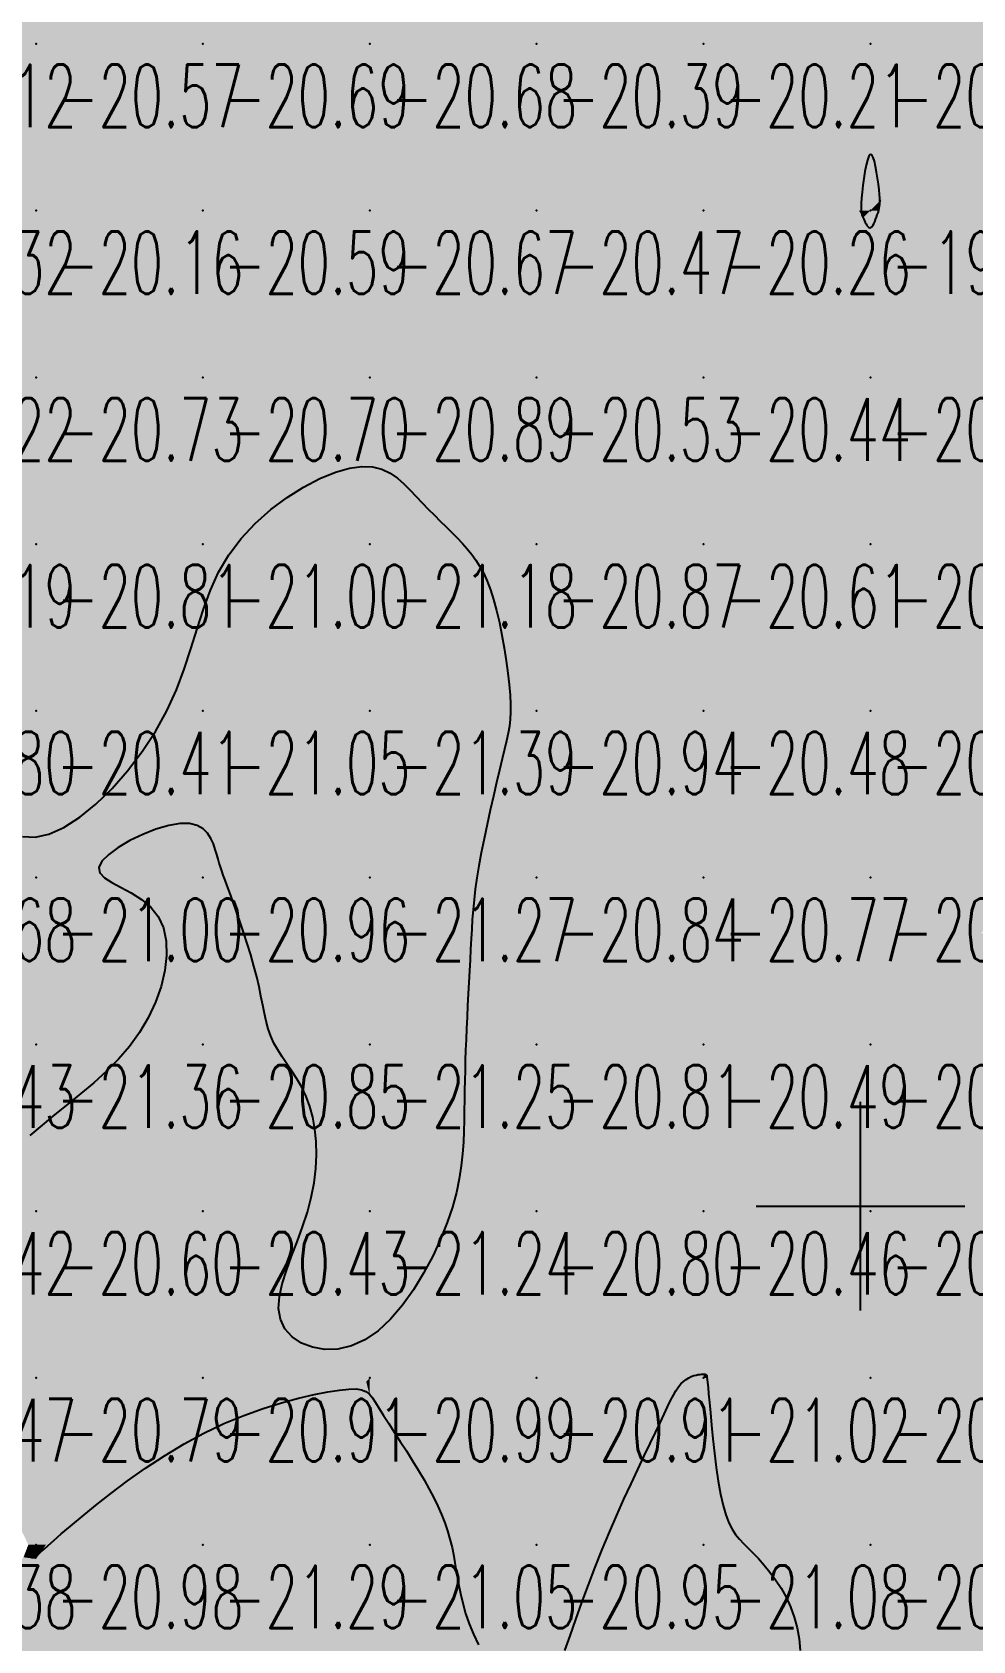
# Model space of a CAD drawing. Header units: millimetres. Extents: x 88261 to 90953, y 390274 to 392322.
# Drawn here: x 89200 to 89256.4, y 390971.5 to 391067.9 of the extents above; entities that cross this region are included whole.
import ezdxf
from ezdxf.enums import TextEntityAlignment as Align

# ---------------------------------------------------------------- set-up
doc = ezdxf.new("R2010")
doc.units = ezdxf.units.MM
doc.header["$LTSCALE"] = 25
for name, color, linetype in [('Carroyage(1)_Croix', 7, 'Continuous'), ('CN_03_00', 7, 'Continuous'), ('CN_04_00', 242, 'Continuous'), ('COTEAlt', 7, 'Continuous'), ('TN_COLORIAGE', 7, 'Continuous')]:
    doc.layers.add(name, color=color, linetype=linetype)
doc.styles.add('Simplex 1.0', font='Simplex.shx', dxfattribs={"width": 0.99, "height": 2.5})
doc.styles.get("Standard").update_dxf_attribs({"font": 'times.ttf'})

# ---------------------------------------------------------------- blocks, each defined once
blk = doc.blocks.new('COTE')
at = {"color": 0}
blk.add_point((0, 0), dxfattribs=at)
at = {"layer": 'COTEAlt'}
blk.add_attdef('ALT', text='', height=3.75, dxfattribs=at).set_placement((1.25, -1.25), align=Align.TOP_LEFT)

msp = doc.modelspace()

# ---------------------------------------------------------------- linework, layer by layer
at = {"layer": 'Carroyage(1)_Croix'}
for p, q in [((89249.65, 390991.29), (89249.65, 391003.79)), ((89243.4, 390997.54), (89255.9, 390997.54))]:
    msp.add_line(p, q, dxfattribs=at)
at = {"layer": 'CN_03_00', "elevation": -21, "flags": 128}
for points in [[(89199.431, 391019.701), (89200.19, 391019.669), (89201.022, 391019.845), (89201.923, 391020.248), (89202.871, 391020.86), (89203.84, 391021.651), (89204.804, 391022.591), (89205.737, 391023.651), (89206.614, 391024.8), (89207.409, 391026.01), (89208.097, 391027.25), (89208.661, 391028.495), (89209.126, 391029.734), (89209.528, 391030.958), (89209.9, 391032.161), (89210.278, 391033.334), (89210.696, 391034.469), (89211.19, 391035.56), (89211.794, 391036.599), (89212.532, 391037.577), (89213.382, 391038.483), (89214.312, 391039.307), (89215.291, 391040.038), (89216.284, 391040.663), (89217.262, 391041.173), (89218.19, 391041.555), (89219.037, 391041.799), (89219.779, 391041.898), (89220.421, 391041.867), (89220.98, 391041.727), (89221.469, 391041.498), (89221.904, 391041.199), (89222.299, 391040.85), (89222.669, 391040.473), (89223.03, 391040.086), (89223.392, 391039.706), (89223.756, 391039.337), (89224.118, 391038.976), (89224.476, 391038.624), (89224.826, 391038.28), (89225.165, 391037.941), (89225.491, 391037.609), (89225.799, 391037.281), (89226.089, 391036.956), (89226.36, 391036.624), (89226.614, 391036.275), (89226.851, 391035.899), (89227.074, 391035.486), (89227.284, 391035.025), (89227.482, 391034.506), (89227.669, 391033.919), (89227.847, 391033.258), (89228.013, 391032.539), (89228.165, 391031.784), (89228.302, 391031.013), (89228.422, 391030.247), (89228.522, 391029.507), (89228.6, 391028.814), (89228.654, 391028.19), (89228.682, 391027.647), (89228.685, 391027.169), (89228.663, 391026.734), (89228.616, 391026.317), (89228.545, 391025.894), (89228.45, 391025.443), (89228.332, 391024.94), (89228.191, 391024.361), (89228.029, 391023.69), (89227.85, 391022.94), (89227.661, 391022.132), (89227.469, 391021.286), (89227.279, 391020.425), (89227.098, 391019.567), (89226.932, 391018.735), (89226.787, 391017.948), (89226.669, 391017.223), (89226.574, 391016.551), (89226.499, 391015.92), (89226.44, 391015.319), (89226.393, 391014.734), (89226.356, 391014.153), (89226.322, 391013.564), (89226.29, 391012.954), (89226.256, 391012.313), (89226.22, 391011.647), (89226.184, 391010.962), (89226.147, 391010.266), (89226.111, 391009.568), (89226.076, 391008.873), (89226.045, 391008.191), (89226.017, 391007.528), (89225.993, 391006.889), (89225.973, 391006.272), (89225.957, 391005.67), (89225.942, 391005.077), (89225.93, 391004.487), (89225.919, 391003.895), (89225.908, 391003.294), (89225.898, 391002.678), (89225.884, 391002.042), (89225.86, 391001.38), (89225.813, 391000.686), (89225.734, 390999.956), (89225.613, 390999.183), (89225.438, 390998.362), (89225.199, 390997.489), (89224.886, 390996.557), (89224.492, 390995.567), (89224.019, 390994.545), (89223.476, 390993.523), (89222.87, 390992.532), (89222.209, 390991.605), (89221.498, 390990.773), (89220.746, 390990.069), (89219.959, 390989.524), (89219.148, 390989.162), (89218.336, 390988.976), (89217.549, 390988.953), (89216.812, 390989.077), (89216.152, 390989.334), (89215.595, 390989.71), (89215.166, 390990.19), (89214.892, 390990.76), (89214.788, 390991.405), (89214.834, 390992.116), (89214.998, 390992.881), (89215.25, 390993.691), (89215.559, 390994.537), (89215.892, 390995.407), (89216.221, 390996.292), (89216.512, 390997.181), (89216.742, 390998.065), (89216.907, 390998.937), (89217.009, 390999.79), (89217.05, 391000.617), (89217.034, 391001.41), (89216.961, 391002.165), (89216.835, 391002.872), (89216.657, 391003.526), (89216.433, 391004.122), (89216.171, 391004.667), (89215.885, 391005.168), (89215.586, 391005.635), (89215.285, 391006.075), (89214.996, 391006.498), (89214.73, 391006.911), (89214.499, 391007.324), (89214.312, 391007.744), (89214.161, 391008.177), (89214.038, 391008.627), (89213.931, 391009.099), (89213.832, 391009.596), (89213.729, 391010.125), (89213.613, 391010.688), (89213.475, 391011.292), (89213.306, 391011.936), (89213.112, 391012.609), (89212.9, 391013.293), (89212.679, 391013.973), (89212.457, 391014.633), (89212.241, 391015.255), (89212.039, 391015.823), (89211.859, 391016.322), (89211.707, 391016.741), (89211.58, 391017.09), (89211.473, 391017.385), (89211.382, 391017.643), (89211.302, 391017.88), (89211.227, 391018.112), (89211.154, 391018.355), (89211.077, 391018.626), (89210.989, 391018.934), (89210.878, 391019.265), (89210.729, 391019.595), (89210.526, 391019.904), (89210.255, 391020.17), (89209.901, 391020.37), (89209.448, 391020.483), (89208.883, 391020.488), (89208.2, 391020.369), (89207.438, 391020.143), (89206.648, 391019.833), (89205.879, 391019.462), (89205.181, 391019.055), (89204.603, 391018.635), (89204.194, 391018.224), (89204.006, 391017.847), (89204.069, 391017.519), (89204.348, 391017.226), (89204.791, 391016.943), (89205.342, 391016.65), (89205.949, 391016.323), (89206.56, 391015.938), (89207.119, 391015.474), (89207.575, 391014.908), (89207.884, 391014.225), (89208.045, 391013.44), (89208.068, 391012.578), (89207.964, 391011.663), (89207.74, 391010.718), (89207.408, 391009.768), (89206.976, 391008.837), (89206.455, 391007.948), (89205.855, 391007.12), (89205.189, 391006.349), (89204.472, 391005.626), (89203.717, 391004.942), (89202.94, 391004.287), (89202.154, 391003.652), (89201.373, 391003.028), (89200.613, 391002.405), (89199.883, 391001.776)], [(89231.937, 390970.89), (89232.25, 390971.785), (89232.592, 390972.753), (89232.959, 390973.775), (89233.348, 390974.83), (89233.756, 390975.899), (89234.178, 390976.962), (89234.611, 390978.001), (89235.048, 390979.008), (89235.482, 390979.974), (89235.907, 390980.894), (89236.316, 390981.76), (89236.701, 390982.566), (89237.056, 390983.305), (89237.374, 390983.969), (89237.65, 390984.554), (89237.888, 390985.065), (89238.096, 390985.506), (89238.278, 390985.884), (89238.443, 390986.205), (89238.595, 390986.475), (89238.742, 390986.699), (89238.89, 390986.884), (89239.043, 390987.036), (89239.2, 390987.157), (89239.359, 390987.253), (89239.514, 390987.325), (89239.664, 390987.378), (89239.804, 390987.415), (89239.931, 390987.44), (89240.043, 390987.456), (89240.136, 390987.466), (89240.212, 390987.471), (89240.273, 390987.472), (89240.321, 390987.468), (89240.357, 390987.461), (89240.385, 390987.45), (89240.405, 390987.437), (89240.421, 390987.421), (89240.433, 390987.4), (89240.445, 390987.36), (89240.457, 390987.284), (89240.472, 390987.156), (89240.492, 390986.958), (89240.518, 390986.673), (89240.553, 390986.285), (89240.599, 390985.778), (89240.657, 390985.141), (89240.727, 390984.4), (89240.81, 390983.587), (89240.905, 390982.735), (89241.014, 390981.877), (89241.136, 390981.045), (89241.272, 390980.272), (89241.421, 390979.59), (89241.583, 390979.023), (89241.761, 390978.56), (89241.956, 390978.178), (89242.168, 390977.856), (89242.4, 390977.573), (89242.653, 390977.307), (89242.928, 390977.038), (89243.226, 390976.743), (89243.548, 390976.406), (89243.885, 390976.024), (89244.228, 390975.6), (89244.567, 390975.135), (89244.892, 390974.631), (89245.194, 390974.09), (89245.464, 390973.514), (89245.69, 390972.905), (89245.866, 390972.264), (89245.984, 390971.593), (89246.04, 390970.891)], [(89199.97, 390976.471), (89200.053, 390976.482), (89200.138, 390976.508), (89200.223, 390976.547), (89200.309, 390976.603), (89200.41, 390976.686), (89200.544, 390976.806), (89200.728, 390976.974), (89200.979, 390977.203), (89201.316, 390977.503), (89201.755, 390977.886), (89202.314, 390978.362), (89203.005, 390978.939), (89203.817, 390979.596), (89204.734, 390980.312), (89205.739, 390981.062), (89206.816, 390981.822), (89207.948, 390982.57), (89209.12, 390983.28), (89210.313, 390983.93), (89211.513, 390984.501), (89212.698, 390984.992), (89213.851, 390985.407), (89214.952, 390985.752), (89215.981, 390986.031), (89216.918, 390986.248), (89217.745, 390986.408), (89218.442, 390986.515), (89218.996, 390986.574), (89219.426, 390986.581), (89219.757, 390986.535), (89220.014, 390986.433), (89220.223, 390986.272), (89220.409, 390986.05), (89220.597, 390985.764), (89220.813, 390985.411), (89221.076, 390984.991), (89221.381, 390984.514), (89221.717, 390983.992), (89222.075, 390983.436), (89222.443, 390982.86), (89222.811, 390982.274), (89223.168, 390981.69), (89223.504, 390981.122), (89223.81, 390980.578), (89224.085, 390980.055), (89224.331, 390979.548), (89224.55, 390979.052), (89224.742, 390978.562), (89224.91, 390978.072), (89225.055, 390977.577), (89225.178, 390977.072), (89225.282, 390976.552), (89225.375, 390976.016), (89225.466, 390975.466), (89225.563, 390974.901), (89225.677, 390974.322), (89225.816, 390973.73), (89225.989, 390973.124), (89226.206, 390972.505), (89226.47, 390971.875), (89226.768, 390971.238)]]:
    msp.add_lwpolyline(points, dxfattribs=at)
at = {"layer": 'CN_04_00', "elevation": -20, "flags": 128}
msp.add_lwpolyline([(89250.326, 391056.263), (89250.386, 391056.339), (89250.446, 391056.441), (89250.505, 391056.561), (89250.562, 391056.695), (89250.615, 391056.835), (89250.664, 391056.976), (89250.708, 391057.11), (89250.745, 391057.236), (89250.776, 391057.357), (89250.798, 391057.484), (89250.813, 391057.623), (89250.818, 391057.785), (89250.813, 391057.977), (89250.797, 391058.208), (89250.771, 391058.487), (89250.732, 391058.816), (89250.682, 391059.176), (89250.624, 391059.542), (89250.557, 391059.89), (89250.485, 391060.195), (89250.407, 391060.431), (89250.326, 391060.575), (89250.242, 391060.602), (89250.158, 391060.494), (89250.076, 391060.271), (89249.997, 391059.958), (89249.923, 391059.583), (89249.856, 391059.171), (89249.798, 391058.749), (89249.751, 391058.344), (89249.717, 391057.982), (89249.698, 391057.683), (89249.692, 391057.445), (89249.698, 391057.256), (89249.714, 391057.107), (89249.738, 391056.989), (89249.77, 391056.891), (89249.808, 391056.804), (89249.85, 391056.718), (89249.894, 391056.625), (89249.941, 391056.53), (89249.99, 391056.437), (89250.041, 391056.352), (89250.094, 391056.283), (89250.15, 391056.233), (89250.207, 391056.21), (89250.265, 391056.218), (89250.326, 391056.263)], close=True, dxfattribs=at)
at = {"layer": 'TN_COLORIAGE', "color": 223}
for points in [[(89193.246, 391070.237, -20.571), (89192.443, 391067.239, -20.571), (89200.249, 391077.239, -20.571), (89200.249, 391067.239, -20.571)], [(89200.249, 391077.239, -20.739), (89200.249, 391067.239, -20.739), (89210.249, 391077.239, -20.739)], [(89200.249, 391067.239, -20.739), (89210.249, 391067.239, -20.739), (89210.249, 391077.239, -20.739)], [(89210.249, 391077.239, -20.562), (89210.249, 391067.239, -20.562), (89220.249, 391077.239, -20.562)], [(89210.249, 391067.239, -20.562), (89220.249, 391067.239, -20.562), (89220.249, 391077.239, -20.562)], [(89220.249, 391077.239, -20.648), (89220.249, 391067.239, -20.648), (89230.249, 391077.239, -20.648)], [(89220.249, 391067.239, -20.648), (89230.249, 391067.239, -20.648), (89230.249, 391077.239, -20.648)], [(89230.249, 391077.239, -20.279), (89230.249, 391067.239, -20.279), (89240.249, 391077.239, -20.279)], [(89230.249, 391067.239, -20.279), (89240.249, 391067.239, -20.279), (89240.249, 391077.239, -20.279)], [(89240.249, 391077.239, -20.301), (89240.249, 391067.239, -20.301), (89250.249, 391077.239, -20.301)], [(89240.249, 391067.239, -20.301), (89250.249, 391067.239, -20.301), (89250.249, 391077.239, -20.301)], [(89250.249, 391067.239, -20.139), (89260.249, 391067.239, -20.139), (89260.249, 391077.239, -20.139)], [(89250.249, 391077.239, -20.139), (89250.249, 391067.239, -20.139), (89260.249, 391077.239, -20.139)], [(89192.443, 391067.239, -20.571), (89194.536, 391061.526, -20.571), (89200.249, 391067.239, -20.571)], [(89194.536, 391061.526, -20.155), (89193.007, 391057.239, -20.155), (89200.249, 391067.239, -20.155), (89200.249, 391057.239, -20.155)], [(89200.249, 391067.239, -20.692), (89200.249, 391057.239, -20.692), (89210.249, 391067.239, -20.692)], [(89200.249, 391057.239, -20.692), (89210.249, 391057.239, -20.692), (89210.249, 391067.239, -20.692)], [(89210.249, 391067.239, -20.685), (89210.249, 391057.239, -20.685), (89220.249, 391067.239, -20.685)], [(89210.249, 391057.239, -20.685), (89220.249, 391057.239, -20.685), (89220.249, 391067.239, -20.685)], [(89220.249, 391067.239, -20.39), (89220.249, 391057.239, -20.39), (89230.249, 391067.239, -20.39)], [(89220.249, 391057.239, -20.39), (89230.249, 391057.239, -20.39), (89230.249, 391067.239, -20.39)], [(89230.249, 391067.239, -20.211), (89230.249, 391057.239, -20.211), (89240.249, 391067.239, -20.211)], [(89230.249, 391057.239, -20.211), (89240.249, 391057.239, -20.211), (89240.249, 391067.239, -20.211)], [(89240.249, 391067.239, -20.02), (89240.249, 391057.239, -20.02), (89250.249, 391067.239, -20.02)], [(89240.249, 391057.239, -20), (89249.558, 391057.239, -20), (89250.249, 391067.239, -20), (89250.249, 391062.12, -20)], [(89260.249, 391067.239, -20), (89250.9, 391057.891, -20), (89250.249, 391067.239, -20), (89250.249, 391062.12, -20)], [(89260.249, 391057.239, -20), (89250.775, 391057.239, -20), (89260.249, 391067.239, -20), (89250.9, 391057.891, -20)], [(89192.329, 391049.32, -20.155), (89193.007, 391057.239, -20.155), (89200.249, 391057.239, -20.155)], [(89194.779, 391047.239, -20.155), (89192.329, 391049.32, -20.155), (89200.249, 391047.239, -20.155), (89200.249, 391057.239, -20.155)], [(89200.249, 391057.239, -20.587), (89200.249, 391047.239, -20.587), (89210.249, 391057.239, -20.587)], [(89200.249, 391047.239, -20.587), (89210.249, 391047.239, -20.587), (89210.249, 391057.239, -20.587)], [(89210.249, 391057.239, -20.667), (89210.249, 391047.239, -20.667), (89220.249, 391057.239, -20.667)], [(89210.249, 391047.239, -20.667), (89220.249, 391047.239, -20.667), (89220.249, 391057.239, -20.667)], [(89220.249, 391057.239, -20.474), (89220.249, 391047.239, -20.474), (89230.249, 391057.239, -20.474)], [(89220.249, 391047.239, -20.474), (89230.249, 391047.239, -20.474), (89230.249, 391057.239, -20.474)], [(89230.249, 391057.239, -20.261), (89230.249, 391047.239, -20.261), (89240.249, 391057.239, -20.261)], [(89230.249, 391047.239, -20.261), (89240.249, 391047.239, -20.261), (89240.249, 391057.239, -20.261)], [(89240.249, 391047.239, -20), (89249.823, 391056.813, -20), (89240.249, 391057.239, -20), (89249.558, 391057.239, -20)], [(89240.249, 391047.239, -20), (89249.823, 391056.813, -20), (89250.249, 391047.239, -20), (89250.249, 391055.814, -20)], [(89250.249, 391047.239, -20.349), (89260.249, 391047.239, -20.349), (89260.249, 391057.239, -20.349)], [(89260.249, 391057.239, -20), (89250.775, 391057.239, -20), (89250.249, 391047.239, -20), (89250.249, 391055.814, -20)], [(89195.335, 391037.239, -20.732), (89194.432, 391041.422, -20.732), (89200.249, 391037.239, -20.732), (89200.249, 391047.239, -20.732)], [(89194.432, 391041.422, -20.732), (89194.779, 391047.239, -20.732), (89200.249, 391047.239, -20.732)], [(89200.249, 391047.239, -20.701), (89200.249, 391037.239, -20.701), (89210.249, 391047.239, -20.701)], [(89210.246, 391037.239, -20.701), (89210.249, 391037.241, -20.701), (89200.249, 391037.239, -20.701), (89210.249, 391047.239, -20.701)], [(89210.253, 391037.244, -20.701), (89210.249, 391037.241, -20.701), (89220.249, 391047.239, -20.701), (89210.249, 391047.239, -20.701)], [(89210.253, 391037.244, -20.889), (89220.249, 391043.396, -20.889), (89220.249, 391047.239, -20.889)], [(89220.249, 391043.396, -20.528), (89222.979, 391039.97, -20.528), (89220.249, 391047.239, -20.528), (89230.249, 391047.239, -20.528)], [(89226.012, 391037.239, -20.528), (89222.979, 391039.97, -20.528), (89230.249, 391037.239, -20.528), (89230.249, 391047.239, -20.528)], [(89230.249, 391047.239, -20.435), (89230.249, 391037.239, -20.435), (89240.249, 391047.239, -20.435)], [(89230.249, 391037.239, -20.435), (89240.249, 391037.239, -20.435), (89240.249, 391047.239, -20.435)], [(89240.249, 391047.239, -20.117), (89240.249, 391037.239, -20.117), (89250.249, 391047.239, -20.117)], [(89240.249, 391037.239, -20.117), (89250.249, 391037.239, -20.117), (89250.249, 391047.239, -20.117)], [(89250.249, 391037.239, -20.255), (89260.249, 391037.239, -20.255), (89260.249, 391047.239, -20.255)], [(89250.249, 391047.239, -20.255), (89250.249, 391037.239, -20.255), (89260.249, 391047.239, -20.255)], [(89195.335, 391037.239, -20.814), (89198.367, 391035.357, -20.814), (89200.249, 391037.239, -20.814)], [(89198.367, 391035.357, -20.412), (89196.023, 391027.239, -20.412), (89200.249, 391037.239, -20.412), (89200.249, 391027.239, -20.412)], [(89210.246, 391037.239, -20.412), (89210.248, 391037.239, -20.412), (89200.249, 391037.239, -20.412), (89200.249, 391027.239, -20.412)], [(89210.248, 391037.239, -20.412), (89209.521, 391027.239, -20.412), (89200.249, 391027.239, -20.412)], [(89226.012, 391037.239, -20.87), (89227.768, 391034.759, -20.87), (89230.249, 391037.239, -20.87)], [(89228.931, 391027.239, -20.87), (89227.768, 391034.759, -20.87), (89230.249, 391027.239, -20.87), (89230.249, 391037.239, -20.87)], [(89230.249, 391037.239, -20.607), (89230.249, 391027.239, -20.607), (89240.249, 391037.239, -20.607)], [(89230.249, 391027.239, -20.607), (89240.249, 391027.239, -20.607), (89240.249, 391037.239, -20.607)], [(89240.249, 391037.239, -20.748), (89240.249, 391027.239, -20.748), (89250.249, 391037.239, -20.748)], [(89240.249, 391027.239, -20.748), (89250.249, 391027.239, -20.748), (89250.249, 391037.239, -20.748)], [(89250.249, 391027.239, -20.881), (89260.249, 391027.239, -20.881), (89260.249, 391037.239, -20.881)], [(89250.249, 391037.239, -20.881), (89250.249, 391027.239, -20.881), (89260.249, 391037.239, -20.881)], [(89195.619, 391022.61, -20.412), (89196.023, 391027.239, -20.412), (89200.249, 391027.239, -20.412)], [(89200.249, 391017.305, -20.412), (89195.619, 391022.61, -20.412), (89200.249, 391027.239, -20.412)], [(89200.249, 391017.305, -20.412), (89209.521, 391027.239, -20.412), (89200.249, 391027.239, -20.412)], [(89228.431, 391025.421, -20.838), (89226.493, 391017.239, -20.838), (89230.249, 391027.239, -20.838), (89230.249, 391017.239, -20.838)], [(89228.431, 391025.421, -20.94), (89228.931, 391027.239, -20.94), (89230.249, 391027.239, -20.94)], [(89230.249, 391027.239, -20.482), (89230.249, 391017.239, -20.482), (89240.249, 391027.239, -20.482)], [(89230.249, 391017.239, -20.482), (89240.249, 391017.239, -20.482), (89240.249, 391027.239, -20.482)], [(89240.249, 391027.239, -20.921), (89240.249, 391017.239, -20.921), (89250.249, 391027.239, -20.921)], [(89240.249, 391017.239, -20.921), (89250.249, 391017.239, -20.921), (89250.249, 391027.239, -20.921)], [(89250.249, 391017.239, -20), (89259.363, 391017.239, -20), (89260.249, 391027.239, -20), (89260.249, 391018.474, -20)], [(89250.249, 391027.239, -20.579), (89250.249, 391017.239, -20.579), (89260.249, 391027.239, -20.579)], [(89201.133, 391017.239, -20.96), (89210.249, 391021.882, -20.96), (89210.249, 391017.239, -20.96)], [(89210.249, 391021.882, -20.96), (89211.168, 391018.159, -20.96), (89210.249, 391017.239, -20.96)], [(89211.539, 391017.239, -20.96), (89211.168, 391018.159, -20.96), (89210.249, 391017.239, -20.96)], [(89201.133, 391017.239, -20.96), (89209.252, 391016.242, -20.96), (89210.249, 391017.239, -20.96)], [(89209.252, 391016.242, -20.85), (89207.308, 391007.239, -20.85), (89210.249, 391017.239, -20.85), (89210.249, 391007.239, -20.85)], [(89211.539, 391017.239, -20.85), (89213.828, 391010.818, -20.85), (89210.249, 391017.239, -20.85), (89210.249, 391007.239, -20.85)], [(89226.32, 391013.311, -20.812), (89225.969, 391007.239, -20.812), (89230.249, 391017.239, -20.812), (89230.249, 391007.239, -20.812)], [(89226.32, 391013.311, -20.838), (89226.493, 391017.239, -20.838), (89230.249, 391017.239, -20.838)], [(89230.249, 391017.239, -20.772), (89230.249, 391007.239, -20.772), (89240.249, 391017.239, -20.772)], [(89230.249, 391007.239, -20.772), (89240.249, 391007.239, -20.772), (89240.249, 391017.239, -20.772)], [(89240.249, 391017.239, -20.839), (89240.249, 391007.239, -20.839), (89250.249, 391017.239, -20.839)], [(89240.249, 391007.239, -20.839), (89250.249, 391007.239, -20.839), (89250.249, 391017.239, -20.839)], [(89250.249, 391017.239, -20), (89259.363, 391017.239, -20), (89250.249, 391007.239, -20), (89256.872, 391013.862, -20)], [(89260.249, 391007.239, -20), (89260.249, 391015.736, -20), (89250.249, 391007.239, -20), (89256.872, 391013.862, -20)], [(89213.998, 391007.239, -20.85), (89213.828, 391010.818, -20.85), (89210.249, 391007.239, -20.85)], [(89200.249, 390997.239, -20.85), (89210.249, 390997.239, -20.85), (89210.249, 391007.239, -20.85)], [(89207.308, 391007.239, -20.601), (89200.249, 391002.488, -20.601), (89210.249, 391007.239, -20.601), (89200.249, 390997.239, -20.601)], [(89213.998, 391007.239, -20.434), (89217.179, 391004.169, -20.434), (89210.249, 391007.239, -20.434), (89210.249, 390997.239, -20.434)], [(89225.907, 391002.897, -20.803), (89225.791, 390997.239, -20.803), (89230.249, 391007.239, -20.803), (89230.249, 390997.239, -20.803)], [(89225.907, 391002.897, -20.812), (89225.969, 391007.239, -20.812), (89230.249, 391007.239, -20.812)], [(89230.249, 391007.239, -20.491), (89230.249, 390997.239, -20.491), (89240.249, 391007.239, -20.491)], [(89230.249, 390997.239, -20.491), (89240.249, 390997.239, -20.491), (89240.249, 391007.239, -20.491)], [(89240.249, 391007.239, -20.16), (89240.249, 390997.239, -20.16), (89250.249, 391007.239, -20.16)], [(89240.249, 390997.239, -20.16), (89250.249, 390997.239, -20.16), (89250.249, 391007.239, -20.16)], [(89250.249, 390997.239, -20.46), (89260.249, 390997.239, -20.46), (89260.249, 391007.239, -20.46)], [(89250.249, 391007.239, -20.46), (89250.249, 390997.239, -20.46), (89260.249, 391007.239, -20.46)], [(89217.232, 390997.239, -20.434), (89217.179, 391004.169, -20.434), (89210.249, 390997.239, -20.434)], [(89200.249, 391002.488, -20.601), (89195.372, 390997.239, -20.601), (89200.249, 390997.239, -20.601)], [(89190.249, 390987.239, -20.601), (89200.249, 390987.239, -20.601), (89200.249, 390997.239, -20.601)], [(89195.372, 390997.239, -20.471), (89190.249, 390992.819, -20.471), (89200.249, 390997.239, -20.471), (89190.249, 390987.239, -20.471)], [(89200.249, 390987.239, -20.434), (89210.249, 390987.239, -20.434), (89210.249, 390997.239, -20.434)], [(89200.249, 390997.239, -20.434), (89200.249, 390987.239, -20.434), (89210.249, 390997.239, -20.434)], [(89212.967, 390989.958, -20.434), (89217.232, 390997.239, -20.434), (89210.249, 390987.239, -20.434), (89210.249, 390997.239, -20.434)], [(89220.249, 390987.486, -20.803), (89225.791, 390997.239, -20.803), (89220.249, 390987.239, -20.803), (89230.249, 390997.239, -20.803)], [(89220.249, 390987.239, -20.803), (89230.249, 390987.239, -20.803), (89230.249, 390997.239, -20.803)], [(89230.249, 390997.239, -20.463), (89230.249, 390987.239, -20.463), (89240.249, 390997.239, -20.463)], [(89238.811, 390987.239, -20.463), (89240.249, 390987.514, -20.463), (89230.249, 390987.239, -20.463), (89240.249, 390997.239, -20.463)], [(89240.249, 390987.514, -20.27), (89240.452, 390987.443, -20.27), (89240.249, 390997.239, -20.27), (89250.249, 390997.239, -20.27)], [(89240.467, 390987.239, -20.27), (89240.452, 390987.443, -20.27), (89250.249, 390987.239, -20.27), (89250.249, 390997.239, -20.27)], [(89250.249, 390987.239, -20.689), (89260.249, 390987.239, -20.689), (89260.249, 390997.239, -20.689)], [(89250.249, 390997.239, -20.689), (89250.249, 390987.239, -20.689), (89260.249, 390997.239, -20.689)], [(89220.249, 390987.486, -20.909), (89212.967, 390989.958, -20.909), (89220.249, 390987.239, -20.909), (89210.249, 390987.239, -20.909)], [(89196.695, 390983.686, -20.471), (89190.249, 390981.418, -20.471), (89200.249, 390987.239, -20.471), (89190.249, 390987.239, -20.471)], [(89199.789, 390977.239, -20.791), (89196.695, 390983.686, -20.791), (89200.249, 390977.239, -20.791), (89200.249, 390987.239, -20.791)], [(89200.249, 390987.239, -20.909), (89200.249, 390977.239, -20.909), (89210.249, 390987.239, -20.909)], [(89200.847, 390977.239, -20.909), (89210.249, 390984.828, -20.909), (89200.249, 390977.239, -20.909), (89210.249, 390987.239, -20.909)], [(89220.038, 390987.028, -20.909), (89210.249, 390984.828, -20.909), (89220.249, 390987.239, -20.909), (89210.249, 390987.239, -20.909)], [(89220.249, 390986.15, -20.994), (89220.038, 390987.028, -20.994), (89220.249, 390987.239, -20.994)], [(89220.249, 390986.15, -20.91), (89223.845, 390980.836, -20.91), (89220.249, 390987.239, -20.91), (89230.249, 390987.239, -20.91)], [(89225.393, 390977.239, -20.91), (89223.845, 390980.836, -20.91), (89230.249, 390977.239, -20.91), (89230.249, 390987.239, -20.91)], [(89237.843, 390984.834, -20.91), (89238.811, 390987.239, -20.91), (89230.249, 390977.239, -20.91), (89230.249, 390987.239, -20.91)], [(89240.467, 390987.239, -20.32), (89241.274, 390978.265, -20.32), (89250.249, 390987.239, -20.32)], [(89242.959, 390977.239, -20.32), (89241.274, 390978.265, -20.32), (89250.249, 390977.239, -20.32), (89250.249, 390987.239, -20.32)], [(89250.249, 390977.239, -20.792), (89260.249, 390977.239, -20.792), (89260.249, 390987.239, -20.792)], [(89250.249, 390987.239, -20.792), (89250.249, 390977.239, -20.792), (89260.249, 390987.239, -20.792)], [(89237.843, 390984.834, -20.952), (89234.058, 390977.239, -20.952), (89230.249, 390977.239, -20.952)], [(89199.498, 390976.488, -20.982), (89199.789, 390977.239, -20.982), (89200.249, 390977.239, -20.982)], [(89200.249, 390976.389, -20.982), (89199.498, 390976.488, -20.982), (89200.249, 390977.239, -20.982)], [(89200.249, 390976.389, -20.982), (89200.847, 390977.239, -20.982), (89200.249, 390977.239, -20.982)], [(89225.393, 390977.239, -20.952), (89225.648, 390972.638, -20.952), (89230.249, 390977.239, -20.952)], [(89229.25, 390967.239, -20.952), (89225.648, 390972.638, -20.952), (89230.249, 390967.239, -20.952), (89230.249, 390977.239, -20.952)], [(89230.991, 390967.981, -20.952), (89234.058, 390977.239, -20.952), (89230.249, 390967.239, -20.952), (89230.249, 390977.239, -20.952)], [(89242.959, 390977.239, -20.791), (89246.247, 390973.238, -20.791), (89250.249, 390977.239, -20.791)], [(89246.247, 390973.238, -20.787), (89246.196, 390967.239, -20.787), (89250.249, 390977.239, -20.787), (89250.249, 390967.239, -20.787)], [(89250.249, 390967.239, -20.473), (89260.249, 390967.239, -20.473), (89260.249, 390977.239, -20.473)], [(89250.249, 390977.239, -20.473), (89250.249, 390967.239, -20.473), (89260.249, 390977.239, -20.473)]]:
    msp.add_solid(points, dxfattribs=at)
at = {"layer": 'TN_COLORIAGE', "color": 213}
for points in [[(89250.249, 391062.12, -19.981), (89249.558, 391057.239, -19.981), (89250.249, 391057.239, -19.981)], [(89250.249, 391062.12, -19.981), (89250.9, 391057.891, -19.981), (89250.249, 391057.239, -19.981)], [(89250.9, 391057.891, -19.981), (89250.775, 391057.239, -19.981), (89250.249, 391057.239, -19.981)], [(89249.558, 391057.239, -19.981), (89249.823, 391056.813, -19.981), (89250.249, 391057.239, -19.981)], [(89250.249, 391055.814, -19.981), (89249.823, 391056.813, -19.981), (89250.249, 391057.239, -19.981)], [(89250.249, 391055.814, -19.981), (89250.775, 391057.239, -19.981), (89250.249, 391057.239, -19.981)]]:
    msp.add_solid(points, dxfattribs=at)
at = {"layer": 'TN_COLORIAGE', "color": 233}
for points in [[(89220.249, 391037.239, -21), (89220.249, 391043.396, -21), (89210.249, 391037.239, -21), (89210.253, 391037.244, -21)], [(89222.979, 391039.97, -21.177), (89220.249, 391043.396, -21.177), (89220.249, 391037.239, -21.177)], [(89222.979, 391039.97, -21.177), (89226.012, 391037.239, -21.177), (89220.249, 391037.239, -21.177)], [(89210.249, 391027.239, -21), (89209.521, 391027.239, -21), (89210.249, 391037.239, -21), (89210.248, 391037.239, -21)], [(89210.249, 391037.241, -21), (89210.246, 391037.239, -21), (89210.249, 391037.239, -21)], [(89210.248, 391037.239, -21), (89210.246, 391037.239, -21), (89210.249, 391037.239, -21)], [(89210.249, 391037.241, -21), (89210.253, 391037.244, -21), (89210.249, 391037.239, -21)], [(89210.249, 391037.239, -21.177), (89210.249, 391027.239, -21.177), (89220.249, 391037.239, -21.177)], [(89210.249, 391027.239, -21.177), (89220.249, 391027.239, -21.177), (89220.249, 391037.239, -21.177)], [(89220.249, 391027.239, -21), (89227.768, 391034.759, -21), (89220.249, 391037.239, -21), (89226.012, 391037.239, -21)], [(89227.768, 391034.759, -21.395), (89228.931, 391027.239, -21.395), (89220.249, 391027.239, -21.395)], [(89210.249, 391027.239, -21), (89209.521, 391027.239, -21), (89200.249, 391017.239, -21), (89200.249, 391017.305, -21)], [(89210.249, 391027.239, -21), (89210.249, 391021.882, -21), (89200.249, 391017.239, -21), (89201.133, 391017.239, -21)], [(89220.249, 391027.239, -21), (89211.168, 391018.159, -21), (89210.249, 391027.239, -21), (89210.249, 391021.882, -21)], [(89220.249, 391027.239, -21), (89211.168, 391018.159, -21), (89220.249, 391017.239, -21), (89211.539, 391017.239, -21)], [(89220.249, 391027.239, -21), (89228.931, 391027.239, -21), (89220.249, 391017.239, -21), (89228.431, 391025.421, -21)], [(89226.493, 391017.239, -21.27), (89228.431, 391025.421, -21.27), (89220.249, 391017.239, -21.27)], [(89190.249, 391017.239, -21), (89195.619, 391022.61, -21), (89200.249, 391017.239, -21), (89200.249, 391017.305, -21)], [(89190.249, 391007.239, -21.004), (89200.249, 391007.239, -21.004), (89200.249, 391017.239, -21.004)], [(89190.249, 391017.239, -21.004), (89190.249, 391007.239, -21.004), (89200.249, 391017.239, -21.004)], [(89200.249, 391007.239, -21), (89209.252, 391016.242, -21), (89200.249, 391017.239, -21), (89201.133, 391017.239, -21)], [(89213.828, 391010.818, -21.27), (89211.539, 391017.239, -21.27), (89220.249, 391017.239, -21.27)], [(89220.249, 391017.239, -21), (89213.828, 391010.818, -21), (89220.249, 391007.239, -21), (89213.998, 391007.239, -21)], [(89220.249, 391017.239, -21), (89226.493, 391017.239, -21), (89220.249, 391007.239, -21), (89226.32, 391013.311, -21)], [(89207.308, 391007.239, -21.361), (89209.252, 391016.242, -21.361), (89200.249, 391007.239, -21.361)], [(89225.969, 391007.239, -21.251), (89226.32, 391013.311, -21.251), (89220.249, 391007.239, -21.251)], [(89190.249, 391007.239, -21.361), (89190.249, 390997.239, -21.361), (89200.249, 391007.239, -21.361)], [(89190.249, 390997.239, -21), (89195.372, 390997.239, -21), (89200.249, 391007.239, -21), (89200.249, 391002.488, -21)], [(89200.249, 391002.488, -21.361), (89207.308, 391007.239, -21.361), (89200.249, 391007.239, -21.361)], [(89217.179, 391004.169, -21.251), (89213.998, 391007.239, -21.251), (89220.249, 391007.239, -21.251)], [(89220.249, 391007.239, -21), (89217.179, 391004.169, -21), (89220.249, 390997.239, -21), (89217.232, 390997.239, -21)], [(89220.249, 391007.239, -21), (89225.969, 391007.239, -21), (89220.249, 390997.239, -21), (89225.907, 391002.897, -21)], [(89225.791, 390997.239, -21.245), (89225.907, 391002.897, -21.245), (89220.249, 390997.239, -21.245)], [(89217.232, 390997.239, -21.245), (89212.967, 390989.958, -21.245), (89220.249, 390997.239, -21.245)], [(89212.967, 390989.958, -21.245), (89220.249, 390987.486, -21.245), (89220.249, 390997.239, -21.245)], [(89225.791, 390997.239, -21.245), (89220.249, 390987.486, -21.245), (89220.249, 390997.239, -21.245)], [(89210.249, 390977.239, -21), (89220.038, 390987.028, -21), (89220.249, 390977.239, -21), (89220.249, 390986.15, -21)], [(89210.249, 390984.828, -21.287), (89220.038, 390987.028, -21.287), (89210.249, 390977.239, -21.287)], [(89240.249, 390977.239, -21), (89234.058, 390977.239, -21), (89240.249, 390987.239, -21), (89237.843, 390984.834, -21)], [(89238.811, 390987.239, -21.015), (89237.843, 390984.834, -21.015), (89240.249, 390987.239, -21.015)], [(89240.249, 390987.514, -21.015), (89238.811, 390987.239, -21.015), (89240.249, 390987.239, -21.015)], [(89240.452, 390987.443, -21.015), (89240.249, 390987.514, -21.015), (89240.249, 390987.239, -21.015)], [(89240.452, 390987.443, -21.015), (89240.467, 390987.239, -21.015), (89240.249, 390987.239, -21.015)], [(89240.249, 390977.239, -21), (89241.274, 390978.265, -21), (89240.249, 390987.239, -21), (89240.467, 390987.239, -21)], [(89223.845, 390980.836, -21.051), (89220.249, 390986.15, -21.051), (89220.249, 390977.239, -21.051)], [(89210.249, 390984.828, -21.287), (89200.847, 390977.239, -21.287), (89210.249, 390977.239, -21.287)], [(89223.845, 390980.836, -21.051), (89225.393, 390977.239, -21.051), (89220.249, 390977.239, -21.051)], [(89241.274, 390978.265, -21.078), (89242.959, 390977.239, -21.078), (89240.249, 390977.239, -21.078)], [(89210.249, 390977.239, -21), (89200.847, 390977.239, -21), (89200.249, 390967.239, -21), (89200.249, 390976.389, -21)], [(89200.249, 390967.239, -21.287), (89210.249, 390967.239, -21.287), (89210.249, 390977.239, -21.287)], [(89210.249, 390977.239, -21.051), (89210.249, 390967.239, -21.051), (89220.249, 390977.239, -21.051)], [(89210.249, 390967.239, -21.051), (89220.249, 390967.239, -21.051), (89220.249, 390977.239, -21.051)], [(89220.249, 390967.239, -21), (89225.648, 390972.638, -21), (89220.249, 390977.239, -21), (89225.393, 390977.239, -21)], [(89240.249, 390967.239, -21), (89230.444, 390967.239, -21), (89240.249, 390977.239, -21), (89230.991, 390967.981, -21)], [(89234.058, 390977.239, -21.078), (89230.991, 390967.981, -21.078), (89240.249, 390977.239, -21.078)], [(89240.249, 390967.239, -21), (89246.247, 390973.238, -21), (89240.249, 390977.239, -21), (89242.959, 390977.239, -21)], [(89190.249, 390967.239, -21), (89199.498, 390976.488, -21), (89200.249, 390967.239, -21), (89200.249, 390976.389, -21)], [(89225.648, 390972.638, -21.056), (89229.25, 390967.239, -21.056), (89220.249, 390967.239, -21.056)], [(89246.196, 390967.239, -21.313), (89246.247, 390973.238, -21.313), (89240.249, 390967.239, -21.313)]]:
    msp.add_solid(points, dxfattribs=at)

# ---------------------------------------------------------------- block references
at = {"layer": 'COTEAlt'}
ref = msp.add_blockref('COTE', (89190.249, 391067.239), dxfattribs=at)
ref.add_attrib('ALT', '-21.12', dxfattribs={"height": 3.75, "style": 'Simplex 1.0', "width": 0.6}).set_placement((89191.499, 391065.989), align=Align.TOP_LEFT)
ref = msp.add_blockref('COTE', (89200.249, 391067.239), dxfattribs=at)
ref.add_attrib('ALT', '-20.57', dxfattribs={"height": 3.75, "style": 'Simplex 1.0', "width": 0.6}).set_placement((89201.499, 391065.989), align=Align.TOP_LEFT)
ref = msp.add_blockref('COTE', (89210.249, 391067.239), dxfattribs=at)
ref.add_attrib('ALT', '-20.69', dxfattribs={"height": 3.75, "style": 'Simplex 1.0', "width": 0.6}).set_placement((89211.499, 391065.989), align=Align.TOP_LEFT)
ref = msp.add_blockref('COTE', (89220.249, 391067.239), dxfattribs=at)
ref.add_attrib('ALT', '-20.68', dxfattribs={"height": 3.75, "style": 'Simplex 1.0', "width": 0.6}).set_placement((89221.499, 391065.989), align=Align.TOP_LEFT)
ref = msp.add_blockref('COTE', (89230.249, 391067.239), dxfattribs=at)
ref.add_attrib('ALT', '-20.39', dxfattribs={"height": 3.75, "style": 'Simplex 1.0', "width": 0.6}).set_placement((89231.499, 391065.989), align=Align.TOP_LEFT)
ref = msp.add_blockref('COTE', (89240.249, 391067.239), dxfattribs=at)
ref.add_attrib('ALT', '-20.21', dxfattribs={"height": 3.75, "style": 'Simplex 1.0', "width": 0.6}).set_placement((89241.499, 391065.989), align=Align.TOP_LEFT)
ref = msp.add_blockref('COTE', (89250.249, 391067.239), dxfattribs=at)
ref.add_attrib('ALT', '-20.02', dxfattribs={"height": 3.75, "style": 'Simplex 1.0', "width": 0.6}).set_placement((89251.499, 391065.989), align=Align.TOP_LEFT)
ref = msp.add_blockref('COTE', (89190.249, 391057.239), dxfattribs=at)
ref.add_attrib('ALT', '-21.32', dxfattribs={"height": 3.75, "style": 'Simplex 1.0', "width": 0.6}).set_placement((89191.499, 391055.989), align=Align.TOP_LEFT)
ref = msp.add_blockref('COTE', (89200.249, 391057.239), dxfattribs=at)
ref.add_attrib('ALT', '-20.16', dxfattribs={"height": 3.75, "style": 'Simplex 1.0', "width": 0.6}).set_placement((89201.499, 391055.989), align=Align.TOP_LEFT)
ref = msp.add_blockref('COTE', (89210.249, 391057.239), dxfattribs=at)
ref.add_attrib('ALT', '-20.59', dxfattribs={"height": 3.75, "style": 'Simplex 1.0', "width": 0.6}).set_placement((89211.499, 391055.989), align=Align.TOP_LEFT)
ref = msp.add_blockref('COTE', (89220.249, 391057.239), dxfattribs=at)
ref.add_attrib('ALT', '-20.67', dxfattribs={"height": 3.75, "style": 'Simplex 1.0', "width": 0.6}).set_placement((89221.499, 391055.989), align=Align.TOP_LEFT)
ref = msp.add_blockref('COTE', (89230.249, 391057.239), dxfattribs=at)
ref.add_attrib('ALT', '-20.47', dxfattribs={"height": 3.75, "style": 'Simplex 1.0', "width": 0.6}).set_placement((89231.499, 391055.989), align=Align.TOP_LEFT)
ref = msp.add_blockref('COTE', (89240.249, 391057.239), dxfattribs=at)
ref.add_attrib('ALT', '-20.26', dxfattribs={"height": 3.75, "style": 'Simplex 1.0', "width": 0.6}).set_placement((89241.499, 391055.989), align=Align.TOP_LEFT)
ref = msp.add_blockref('COTE', (89250.249, 391057.239), dxfattribs=at)
ref.add_attrib('ALT', '-19.98', dxfattribs={"height": 3.75, "style": 'Simplex 1.0', "width": 0.6}).set_placement((89251.499, 391055.989), align=Align.TOP_LEFT)
ref = msp.add_blockref('COTE', (89190.249, 391047.239), dxfattribs=at)
ref.add_attrib('ALT', '-21.22', dxfattribs={"height": 3.75, "style": 'Simplex 1.0', "width": 0.6}).set_placement((89191.499, 391045.989), align=Align.TOP_LEFT)
ref = msp.add_blockref('COTE', (89200.249, 391047.239), dxfattribs=at)
ref.add_attrib('ALT', '-20.73', dxfattribs={"height": 3.75, "style": 'Simplex 1.0', "width": 0.6}).set_placement((89201.499, 391045.989), align=Align.TOP_LEFT)
ref = msp.add_blockref('COTE', (89210.249, 391047.239), dxfattribs=at)
ref.add_attrib('ALT', '-20.70', dxfattribs={"height": 3.75, "style": 'Simplex 1.0', "width": 0.6}).set_placement((89211.499, 391045.989), align=Align.TOP_LEFT)
ref = msp.add_blockref('COTE', (89220.249, 391047.239), dxfattribs=at)
ref.add_attrib('ALT', '-20.89', dxfattribs={"height": 3.75, "style": 'Simplex 1.0', "width": 0.6}).set_placement((89221.499, 391045.989), align=Align.TOP_LEFT)
ref = msp.add_blockref('COTE', (89230.249, 391047.239), dxfattribs=at)
ref.add_attrib('ALT', '-20.53', dxfattribs={"height": 3.75, "style": 'Simplex 1.0', "width": 0.6}).set_placement((89231.499, 391045.989), align=Align.TOP_LEFT)
ref = msp.add_blockref('COTE', (89240.249, 391047.239), dxfattribs=at)
ref.add_attrib('ALT', '-20.44', dxfattribs={"height": 3.75, "style": 'Simplex 1.0', "width": 0.6}).set_placement((89241.499, 391045.989), align=Align.TOP_LEFT)
ref = msp.add_blockref('COTE', (89250.249, 391047.239), dxfattribs=at)
ref.add_attrib('ALT', '-20.12', dxfattribs={"height": 3.75, "style": 'Simplex 1.0', "width": 0.6}).set_placement((89251.499, 391045.989), align=Align.TOP_LEFT)
ref = msp.add_blockref('COTE', (89190.249, 391037.239), dxfattribs=at)
ref.add_attrib('ALT', '-21.19', dxfattribs={"height": 3.75, "style": 'Simplex 1.0', "width": 0.6}).set_placement((89191.499, 391035.989), align=Align.TOP_LEFT)
ref = msp.add_blockref('COTE', (89200.249, 391037.239), dxfattribs=at)
ref.add_attrib('ALT', '-20.81', dxfattribs={"height": 3.75, "style": 'Simplex 1.0', "width": 0.6}).set_placement((89201.499, 391035.989), align=Align.TOP_LEFT)
ref = msp.add_blockref('COTE', (89210.249, 391037.239), dxfattribs=at)
ref.add_attrib('ALT', '-21.00', dxfattribs={"height": 3.75, "style": 'Simplex 1.0', "width": 0.6}).set_placement((89211.499, 391035.989), align=Align.TOP_LEFT)
ref = msp.add_blockref('COTE', (89220.249, 391037.239), dxfattribs=at)
ref.add_attrib('ALT', '-21.18', dxfattribs={"height": 3.75, "style": 'Simplex 1.0', "width": 0.6}).set_placement((89221.499, 391035.989), align=Align.TOP_LEFT)
ref = msp.add_blockref('COTE', (89230.249, 391037.239), dxfattribs=at)
ref.add_attrib('ALT', '-20.87', dxfattribs={"height": 3.75, "style": 'Simplex 1.0', "width": 0.6}).set_placement((89231.499, 391035.989), align=Align.TOP_LEFT)
ref = msp.add_blockref('COTE', (89240.249, 391037.239), dxfattribs=at)
ref.add_attrib('ALT', '-20.61', dxfattribs={"height": 3.75, "style": 'Simplex 1.0', "width": 0.6}).set_placement((89241.499, 391035.989), align=Align.TOP_LEFT)
ref = msp.add_blockref('COTE', (89250.249, 391037.239), dxfattribs=at)
ref.add_attrib('ALT', '-20.75', dxfattribs={"height": 3.75, "style": 'Simplex 1.0', "width": 0.6}).set_placement((89251.499, 391035.989), align=Align.TOP_LEFT)
ref = msp.add_blockref('COTE', (89190.249, 391027.239), dxfattribs=at)
ref.add_attrib('ALT', '-21.80', dxfattribs={"height": 3.75, "style": 'Simplex 1.0', "width": 0.6}).set_placement((89191.499, 391025.989), align=Align.TOP_LEFT)
ref = msp.add_blockref('COTE', (89200.249, 391027.239), dxfattribs=at)
ref.add_attrib('ALT', '-20.41', dxfattribs={"height": 3.75, "style": 'Simplex 1.0', "width": 0.6}).set_placement((89201.499, 391025.989), align=Align.TOP_LEFT)
ref = msp.add_blockref('COTE', (89210.249, 391027.239), dxfattribs=at)
ref.add_attrib('ALT', '-21.05', dxfattribs={"height": 3.75, "style": 'Simplex 1.0', "width": 0.6}).set_placement((89211.499, 391025.989), align=Align.TOP_LEFT)
ref = msp.add_blockref('COTE', (89220.249, 391027.239), dxfattribs=at)
ref.add_attrib('ALT', '-21.39', dxfattribs={"height": 3.75, "style": 'Simplex 1.0', "width": 0.6}).set_placement((89221.499, 391025.989), align=Align.TOP_LEFT)
ref = msp.add_blockref('COTE', (89230.249, 391027.239), dxfattribs=at)
ref.add_attrib('ALT', '-20.94', dxfattribs={"height": 3.75, "style": 'Simplex 1.0', "width": 0.6}).set_placement((89231.499, 391025.989), align=Align.TOP_LEFT)
ref = msp.add_blockref('COTE', (89240.249, 391027.239), dxfattribs=at)
ref.add_attrib('ALT', '-20.48', dxfattribs={"height": 3.75, "style": 'Simplex 1.0', "width": 0.6}).set_placement((89241.499, 391025.989), align=Align.TOP_LEFT)
ref = msp.add_blockref('COTE', (89250.249, 391027.239), dxfattribs=at)
ref.add_attrib('ALT', '-20.92', dxfattribs={"height": 3.75, "style": 'Simplex 1.0', "width": 0.6}).set_placement((89251.499, 391025.989), align=Align.TOP_LEFT)
ref = msp.add_blockref('COTE', (89190.249, 391017.239), dxfattribs=at)
ref.add_attrib('ALT', '-21.68', dxfattribs={"height": 3.75, "style": 'Simplex 1.0', "width": 0.6}).set_placement((89191.499, 391015.989), align=Align.TOP_LEFT)
ref = msp.add_blockref('COTE', (89200.249, 391017.239), dxfattribs=at)
ref.add_attrib('ALT', '-21.00', dxfattribs={"height": 3.75, "style": 'Simplex 1.0', "width": 0.6}).set_placement((89201.499, 391015.989), align=Align.TOP_LEFT)
ref = msp.add_blockref('COTE', (89210.249, 391017.239), dxfattribs=at)
ref.add_attrib('ALT', '-20.96', dxfattribs={"height": 3.75, "style": 'Simplex 1.0', "width": 0.6}).set_placement((89211.499, 391015.989), align=Align.TOP_LEFT)
ref = msp.add_blockref('COTE', (89220.249, 391017.239), dxfattribs=at)
ref.add_attrib('ALT', '-21.27', dxfattribs={"height": 3.75, "style": 'Simplex 1.0', "width": 0.6}).set_placement((89221.499, 391015.989), align=Align.TOP_LEFT)
ref = msp.add_blockref('COTE', (89230.249, 391017.239), dxfattribs=at)
ref.add_attrib('ALT', '-20.84', dxfattribs={"height": 3.75, "style": 'Simplex 1.0', "width": 0.6}).set_placement((89231.499, 391015.989), align=Align.TOP_LEFT)
ref = msp.add_blockref('COTE', (89240.249, 391017.239), dxfattribs=at)
ref.add_attrib('ALT', '-20.77', dxfattribs={"height": 3.75, "style": 'Simplex 1.0', "width": 0.6}).set_placement((89241.499, 391015.989), align=Align.TOP_LEFT)
ref = msp.add_blockref('COTE', (89250.249, 391017.239), dxfattribs=at)
ref.add_attrib('ALT', '-20.84', dxfattribs={"height": 3.75, "style": 'Simplex 1.0', "width": 0.6}).set_placement((89251.499, 391015.989), align=Align.TOP_LEFT)
ref = msp.add_blockref('COTE', (89190.249, 391007.239), dxfattribs=at)
ref.add_attrib('ALT', '-21.43', dxfattribs={"height": 3.75, "style": 'Simplex 1.0', "width": 0.6}).set_placement((89191.499, 391005.989), align=Align.TOP_LEFT)
ref = msp.add_blockref('COTE', (89200.249, 391007.239), dxfattribs=at)
ref.add_attrib('ALT', '-21.36', dxfattribs={"height": 3.75, "style": 'Simplex 1.0', "width": 0.6}).set_placement((89201.499, 391005.989), align=Align.TOP_LEFT)
ref = msp.add_blockref('COTE', (89210.249, 391007.239), dxfattribs=at)
ref.add_attrib('ALT', '-20.85', dxfattribs={"height": 3.75, "style": 'Simplex 1.0', "width": 0.6}).set_placement((89211.499, 391005.989), align=Align.TOP_LEFT)
ref = msp.add_blockref('COTE', (89220.249, 391007.239), dxfattribs=at)
ref.add_attrib('ALT', '-21.25', dxfattribs={"height": 3.75, "style": 'Simplex 1.0', "width": 0.6}).set_placement((89221.499, 391005.989), align=Align.TOP_LEFT)
ref = msp.add_blockref('COTE', (89230.249, 391007.239), dxfattribs=at)
ref.add_attrib('ALT', '-20.81', dxfattribs={"height": 3.75, "style": 'Simplex 1.0', "width": 0.6}).set_placement((89231.499, 391005.989), align=Align.TOP_LEFT)
ref = msp.add_blockref('COTE', (89240.249, 391007.239), dxfattribs=at)
ref.add_attrib('ALT', '-20.49', dxfattribs={"height": 3.75, "style": 'Simplex 1.0', "width": 0.6}).set_placement((89241.499, 391005.989), align=Align.TOP_LEFT)
ref = msp.add_blockref('COTE', (89250.249, 391007.239), dxfattribs=at)
ref.add_attrib('ALT', '-20.16', dxfattribs={"height": 3.75, "style": 'Simplex 1.0', "width": 0.6}).set_placement((89251.499, 391005.989), align=Align.TOP_LEFT)
ref = msp.add_blockref('COTE', (89190.249, 390997.239), dxfattribs=at)
ref.add_attrib('ALT', '-21.42', dxfattribs={"height": 3.75, "style": 'Simplex 1.0', "width": 0.6}).set_placement((89191.499, 390995.989), align=Align.TOP_LEFT)
ref = msp.add_blockref('COTE', (89200.249, 390997.239), dxfattribs=at)
ref.add_attrib('ALT', '-20.60', dxfattribs={"height": 3.75, "style": 'Simplex 1.0', "width": 0.6}).set_placement((89201.499, 390995.989), align=Align.TOP_LEFT)
ref = msp.add_blockref('COTE', (89210.249, 390997.239), dxfattribs=at)
ref.add_attrib('ALT', '-20.43', dxfattribs={"height": 3.75, "style": 'Simplex 1.0', "width": 0.6}).set_placement((89211.499, 390995.989), align=Align.TOP_LEFT)
ref = msp.add_blockref('COTE', (89220.249, 390997.239), dxfattribs=at)
ref.add_attrib('ALT', '-21.24', dxfattribs={"height": 3.75, "style": 'Simplex 1.0', "width": 0.6}).set_placement((89221.499, 390995.989), align=Align.TOP_LEFT)
ref = msp.add_blockref('COTE', (89230.249, 390997.239), dxfattribs=at)
ref.add_attrib('ALT', '-20.80', dxfattribs={"height": 3.75, "style": 'Simplex 1.0', "width": 0.6}).set_placement((89231.499, 390995.989), align=Align.TOP_LEFT)
ref = msp.add_blockref('COTE', (89240.249, 390997.239), dxfattribs=at)
ref.add_attrib('ALT', '-20.46', dxfattribs={"height": 3.75, "style": 'Simplex 1.0', "width": 0.6}).set_placement((89241.499, 390995.989), align=Align.TOP_LEFT)
ref = msp.add_blockref('COTE', (89250.249, 390997.239), dxfattribs=at)
ref.add_attrib('ALT', '-20.27', dxfattribs={"height": 3.75, "style": 'Simplex 1.0', "width": 0.6}).set_placement((89251.499, 390995.989), align=Align.TOP_LEFT)
ref = msp.add_blockref('COTE', (89190.249, 390987.239), dxfattribs=at)
ref.add_attrib('ALT', '-20.47', dxfattribs={"height": 3.75, "style": 'Simplex 1.0', "width": 0.6}).set_placement((89191.499, 390985.989), align=Align.TOP_LEFT)
ref = msp.add_blockref('COTE', (89200.249, 390987.239), dxfattribs=at)
ref.add_attrib('ALT', '-20.79', dxfattribs={"height": 3.75, "style": 'Simplex 1.0', "width": 0.6}).set_placement((89201.499, 390985.989), align=Align.TOP_LEFT)
ref = msp.add_blockref('COTE', (89210.249, 390987.239), dxfattribs=at)
ref.add_attrib('ALT', '-20.91', dxfattribs={"height": 3.75, "style": 'Simplex 1.0', "width": 0.6}).set_placement((89211.499, 390985.989), align=Align.TOP_LEFT)
ref = msp.add_blockref('COTE', (89220.249, 390987.239), dxfattribs=at)
ref.add_attrib('ALT', '-20.99', dxfattribs={"height": 3.75, "style": 'Simplex 1.0', "width": 0.6}).set_placement((89221.499, 390985.989), align=Align.TOP_LEFT)
ref = msp.add_blockref('COTE', (89230.249, 390987.239), dxfattribs=at)
ref.add_attrib('ALT', '-20.91', dxfattribs={"height": 3.75, "style": 'Simplex 1.0', "width": 0.6}).set_placement((89231.499, 390985.989), align=Align.TOP_LEFT)
ref = msp.add_blockref('COTE', (89240.249, 390987.239), dxfattribs=at)
ref.add_attrib('ALT', '-21.02', dxfattribs={"height": 3.75, "style": 'Simplex 1.0', "width": 0.6}).set_placement((89241.499, 390985.989), align=Align.TOP_LEFT)
ref = msp.add_blockref('COTE', (89250.249, 390987.239), dxfattribs=at)
ref.add_attrib('ALT', '-20.32', dxfattribs={"height": 3.75, "style": 'Simplex 1.0', "width": 0.6}).set_placement((89251.499, 390985.989), align=Align.TOP_LEFT)
ref = msp.add_blockref('COTE', (89190.249, 390977.239), dxfattribs=at)
ref.add_attrib('ALT', '-21.38', dxfattribs={"height": 3.75, "style": 'Simplex 1.0', "width": 0.6}).set_placement((89191.499, 390975.989), align=Align.TOP_LEFT)
ref = msp.add_blockref('COTE', (89200.249, 390977.239), dxfattribs=at)
ref.add_attrib('ALT', '-20.98', dxfattribs={"height": 3.75, "style": 'Simplex 1.0', "width": 0.6}).set_placement((89201.499, 390975.989), align=Align.TOP_LEFT)
ref = msp.add_blockref('COTE', (89210.249, 390977.239), dxfattribs=at)
ref.add_attrib('ALT', '-21.29', dxfattribs={"height": 3.75, "style": 'Simplex 1.0', "width": 0.6}).set_placement((89211.499, 390975.989), align=Align.TOP_LEFT)
ref = msp.add_blockref('COTE', (89220.249, 390977.239), dxfattribs=at)
ref.add_attrib('ALT', '-21.05', dxfattribs={"height": 3.75, "style": 'Simplex 1.0', "width": 0.6}).set_placement((89221.499, 390975.989), align=Align.TOP_LEFT)
ref = msp.add_blockref('COTE', (89230.249, 390977.239), dxfattribs=at)
ref.add_attrib('ALT', '-20.95', dxfattribs={"height": 3.75, "style": 'Simplex 1.0', "width": 0.6}).set_placement((89231.499, 390975.989), align=Align.TOP_LEFT)
ref = msp.add_blockref('COTE', (89240.249, 390977.239), dxfattribs=at)
ref.add_attrib('ALT', '-21.08', dxfattribs={"height": 3.75, "style": 'Simplex 1.0', "width": 0.6}).set_placement((89241.499, 390975.989), align=Align.TOP_LEFT)
ref = msp.add_blockref('COTE', (89250.249, 390977.239), dxfattribs=at)
ref.add_attrib('ALT', '-20.79', dxfattribs={"height": 3.75, "style": 'Simplex 1.0', "width": 0.6}).set_placement((89251.499, 390975.989), align=Align.TOP_LEFT)

doc.saveas('drawing.dxf')
